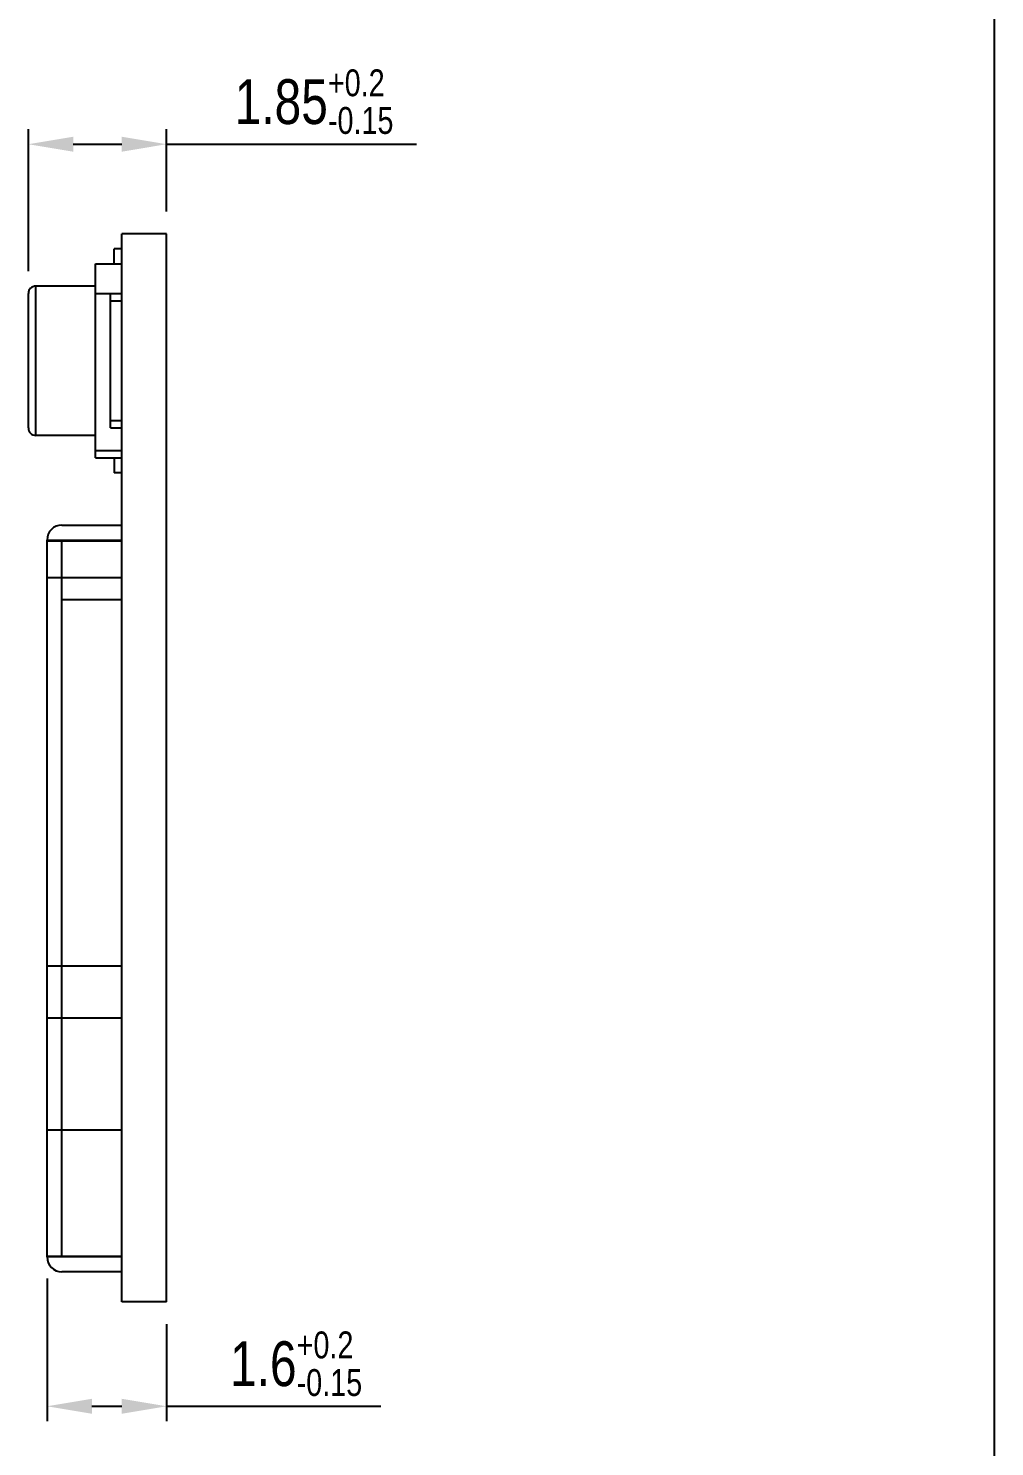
# Model space of a CAD drawing. Header units: millimetres. Extents: x 0 to 189, y 4 to 276.
# Drawn here: x 123.9 to 188.5, y 78.9 to 173.8 of the extents above; entities that cross this region are included whole.
import ezdxf

# ---------------------------------------------------------------- set-up
doc = ezdxf.new("R2010")
doc.units = ezdxf.units.MM
doc.header["$LTSCALE"] = 19.36
doc.header["$PDMODE"] = 3
doc.header["$PDSIZE"] = 8
doc.layers.get('0').update_dxf_attribs({"linetype": 'CONTINUOUS'})
doc.layers.get('Defpoints').update_dxf_attribs({"linetype": 'CONTINUOUS'})
doc.layers.add('02___PRT_ALL_AXES', color=7, linetype='CONTINUOUS')
doc.styles.get("Standard").update_dxf_attribs({"font": 'txt', "width": 0.8})
doc.dimstyles.new('DIMSTYLE_1', dxfattribs={"dimtxt": 3, "dimasz": 3, "dimexe": 1, "dimexo": 1.5, "dimgap": 0.75, "dimtad": 1, "dimlfac": 0.2, "dimdsep": 46, "dimtxsty": 'Standard', "dimblk": '_FILLED', "dimcen": 0.09, "dimazin": 2, "dimtol": 1, "dimtp": 0.2, "dimtm": 0.15, "dimtfac": 0.6, "dimtofl": 0, "dimtmove": 0, "dimatfit": 3, "dimldrblk": '_FILLED', "dimfxl": 0, "dimtolj": 1, "dimarcsym": 0})

# ---------------------------------------------------------------- blocks, each defined once
blk = doc.blocks.new('_FILLED')
at = {"color": 0, "linetype": 'ByBlock'}
blk.add_solid([(0, 0), (-1, 0.167), (-1, -0.167)], dxfattribs=at)
blk = doc.blocks.new('*D22')
at = {"color": 0, "lineweight": -2}
for p, q in [((125.115, 90.129), (125.115, 80.579)), ((133.115, 87.079), (133.115, 80.579)), ((128.115, 81.579), (130.115, 81.579)), ((133.115, 81.579), (147.455, 81.579))]:
    blk.add_line(p, q, dxfattribs=at)
at = {"layer": 'Defpoints', "color": 0}
for p in [(125.115, 91.629), (133.115, 88.579), (133.115, 81.579)]:
    blk.add_point(p, dxfattribs=at)
at = {"color": 0, "lineweight": -2, "xscale": 3, "yscale": 3, "zscale": 3, "rotation": 180}
blk.add_blockref('_FILLED', (125.115, 81.579), dxfattribs=at)
at = {"color": 0, "lineweight": -2, "xscale": 3, "yscale": 3, "zscale": 3}
blk.add_blockref('_FILLED', (133.115, 81.579), dxfattribs=at)
at = {"color": 0, "insert": (141.785, 84.429), "char_height": 3, "attachment_point": 5}
blk.add_mtext('\\A1;1.6{\\H1.800000;\\S+0.2^ -0.15;}', dxfattribs=at)
blk = doc.blocks.new('*D23')
at = {"color": 0, "lineweight": -2}
for p, q in [((123.865, 157.579), (123.865, 167.079)), ((133.115, 161.579), (133.115, 167.079)), ((126.865, 166.079), (130.115, 166.079)), ((133.115, 166.079), (149.855, 166.079))]:
    blk.add_line(p, q, dxfattribs=at)
at = {"layer": 'Defpoints', "color": 0}
for p in [(133.115, 166.079), (133.115, 160.079), (123.865, 156.079)]:
    blk.add_point(p, dxfattribs=at)
at = {"color": 0, "lineweight": -2, "xscale": 3, "yscale": 3, "zscale": 3, "rotation": 180}
blk.add_blockref('_FILLED', (123.865, 166.079), dxfattribs=at)
at = {"color": 0, "lineweight": -2, "xscale": 3, "yscale": 3, "zscale": 3}
blk.add_blockref('_FILLED', (133.115, 166.079), dxfattribs=at)
at = {"color": 0, "insert": (142.985, 168.929), "char_height": 3, "attachment_point": 5}
blk.add_mtext('\\A1;1.85{\\H1.800000;\\S+0.2^ -0.15;}', dxfattribs=at)

msp = doc.modelspace()

# ---------------------------------------------------------------- linework, layer by layer
at = {"color": 7, "linetype": 'Continuous'}
for p, q in [((188.542, 3.653), (188.542, 275.551)), ((130.115, 88.579), (130.115, 160.079)), ((133.115, 160.079), (130.115, 160.079)), ((133.115, 88.579), (133.115, 160.079)), ((129.615, 158.079), (129.615, 159.079)), ((130.115, 159.079), (129.615, 159.079)), ((128.365, 145.079), (128.365, 158.079)), ((128.365, 158.079), (130.115, 158.079)), ((123.865, 147.079), (123.865, 156.079)), ((124.365, 146.579), (124.365, 156.579)), ((128.365, 156.079), (130.115, 156.079)), ((129.365, 147.079), (129.365, 156.079)), ((130.115, 155.579), (129.365, 155.579)), ((129.365, 147.579), (130.115, 147.579)), ((129.365, 147.079), (130.115, 147.079)), ((128.365, 145.579), (130.115, 145.579)), ((128.365, 145.079), (130.115, 145.079)), ((129.615, 145.079), (129.615, 144.079)), ((130.115, 144.079), (129.615, 144.079)), ((126.115, 140.579), (130.115, 140.579)), ((125.115, 91.579), (125.115, 139.579)), ((125.115, 139.579), (130.115, 139.579)), ((125.115, 139.529), (130.115, 139.529)), ((126.115, 91.579), (126.115, 139.579)), ((125.115, 137.079), (130.115, 137.079)), ((130.115, 135.579), (126.115, 135.579)), ((125.115, 111.079), (130.115, 111.079)), ((125.115, 107.579), (130.115, 107.579)), ((125.115, 100.079), (130.115, 100.079)), ((125.115, 91.629), (130.115, 91.629)), ((130.115, 91.579), (125.115, 91.579)), ((130.115, 90.579), (126.115, 90.579)), ((133.115, 88.579), (130.115, 88.579))]:
    msp.add_line(p, q, dxfattribs=at)
for centre, radius, start, end in [((124.365, 156.079), 0.5, 90, 180), ((124.365, 147.079), 0.5, 180, 270), ((126.115, 139.579), 1, 90, 180), ((126.115, 91.579), 1, 180, 270)]:
    msp.add_arc(centre, radius, start, end, dxfattribs=at)
at = {"layer": '02___PRT_ALL_AXES', "color": 7, "linetype": 'Continuous'}
for p, q in [((128.365, 156.579), (124.365, 156.579)), ((128.365, 146.579), (124.365, 146.579))]:
    msp.add_line(p, q, dxfattribs=at)

# ---------------------------------------------------------------- dimensions: what is measured, and where the dimension line sits
for base, p1, p2, picture, middle in [((133.115, 166.079), (123.865, 156.079), (133.115, 160.079), '*D23', (142.985, 168.929)), ((133.115, 81.579), (125.115, 91.629), (133.115, 88.579), '*D22', (141.785, 84.429))]:
    dim = msp.add_linear_dim(base=base, p1=p1, p2=p2, dimstyle='DIMSTYLE_1')
    dim.commit()
    dim.dimension.update_dxf_attribs({"geometry": picture, "text_midpoint": middle})

doc.saveas('drawing.dxf')
